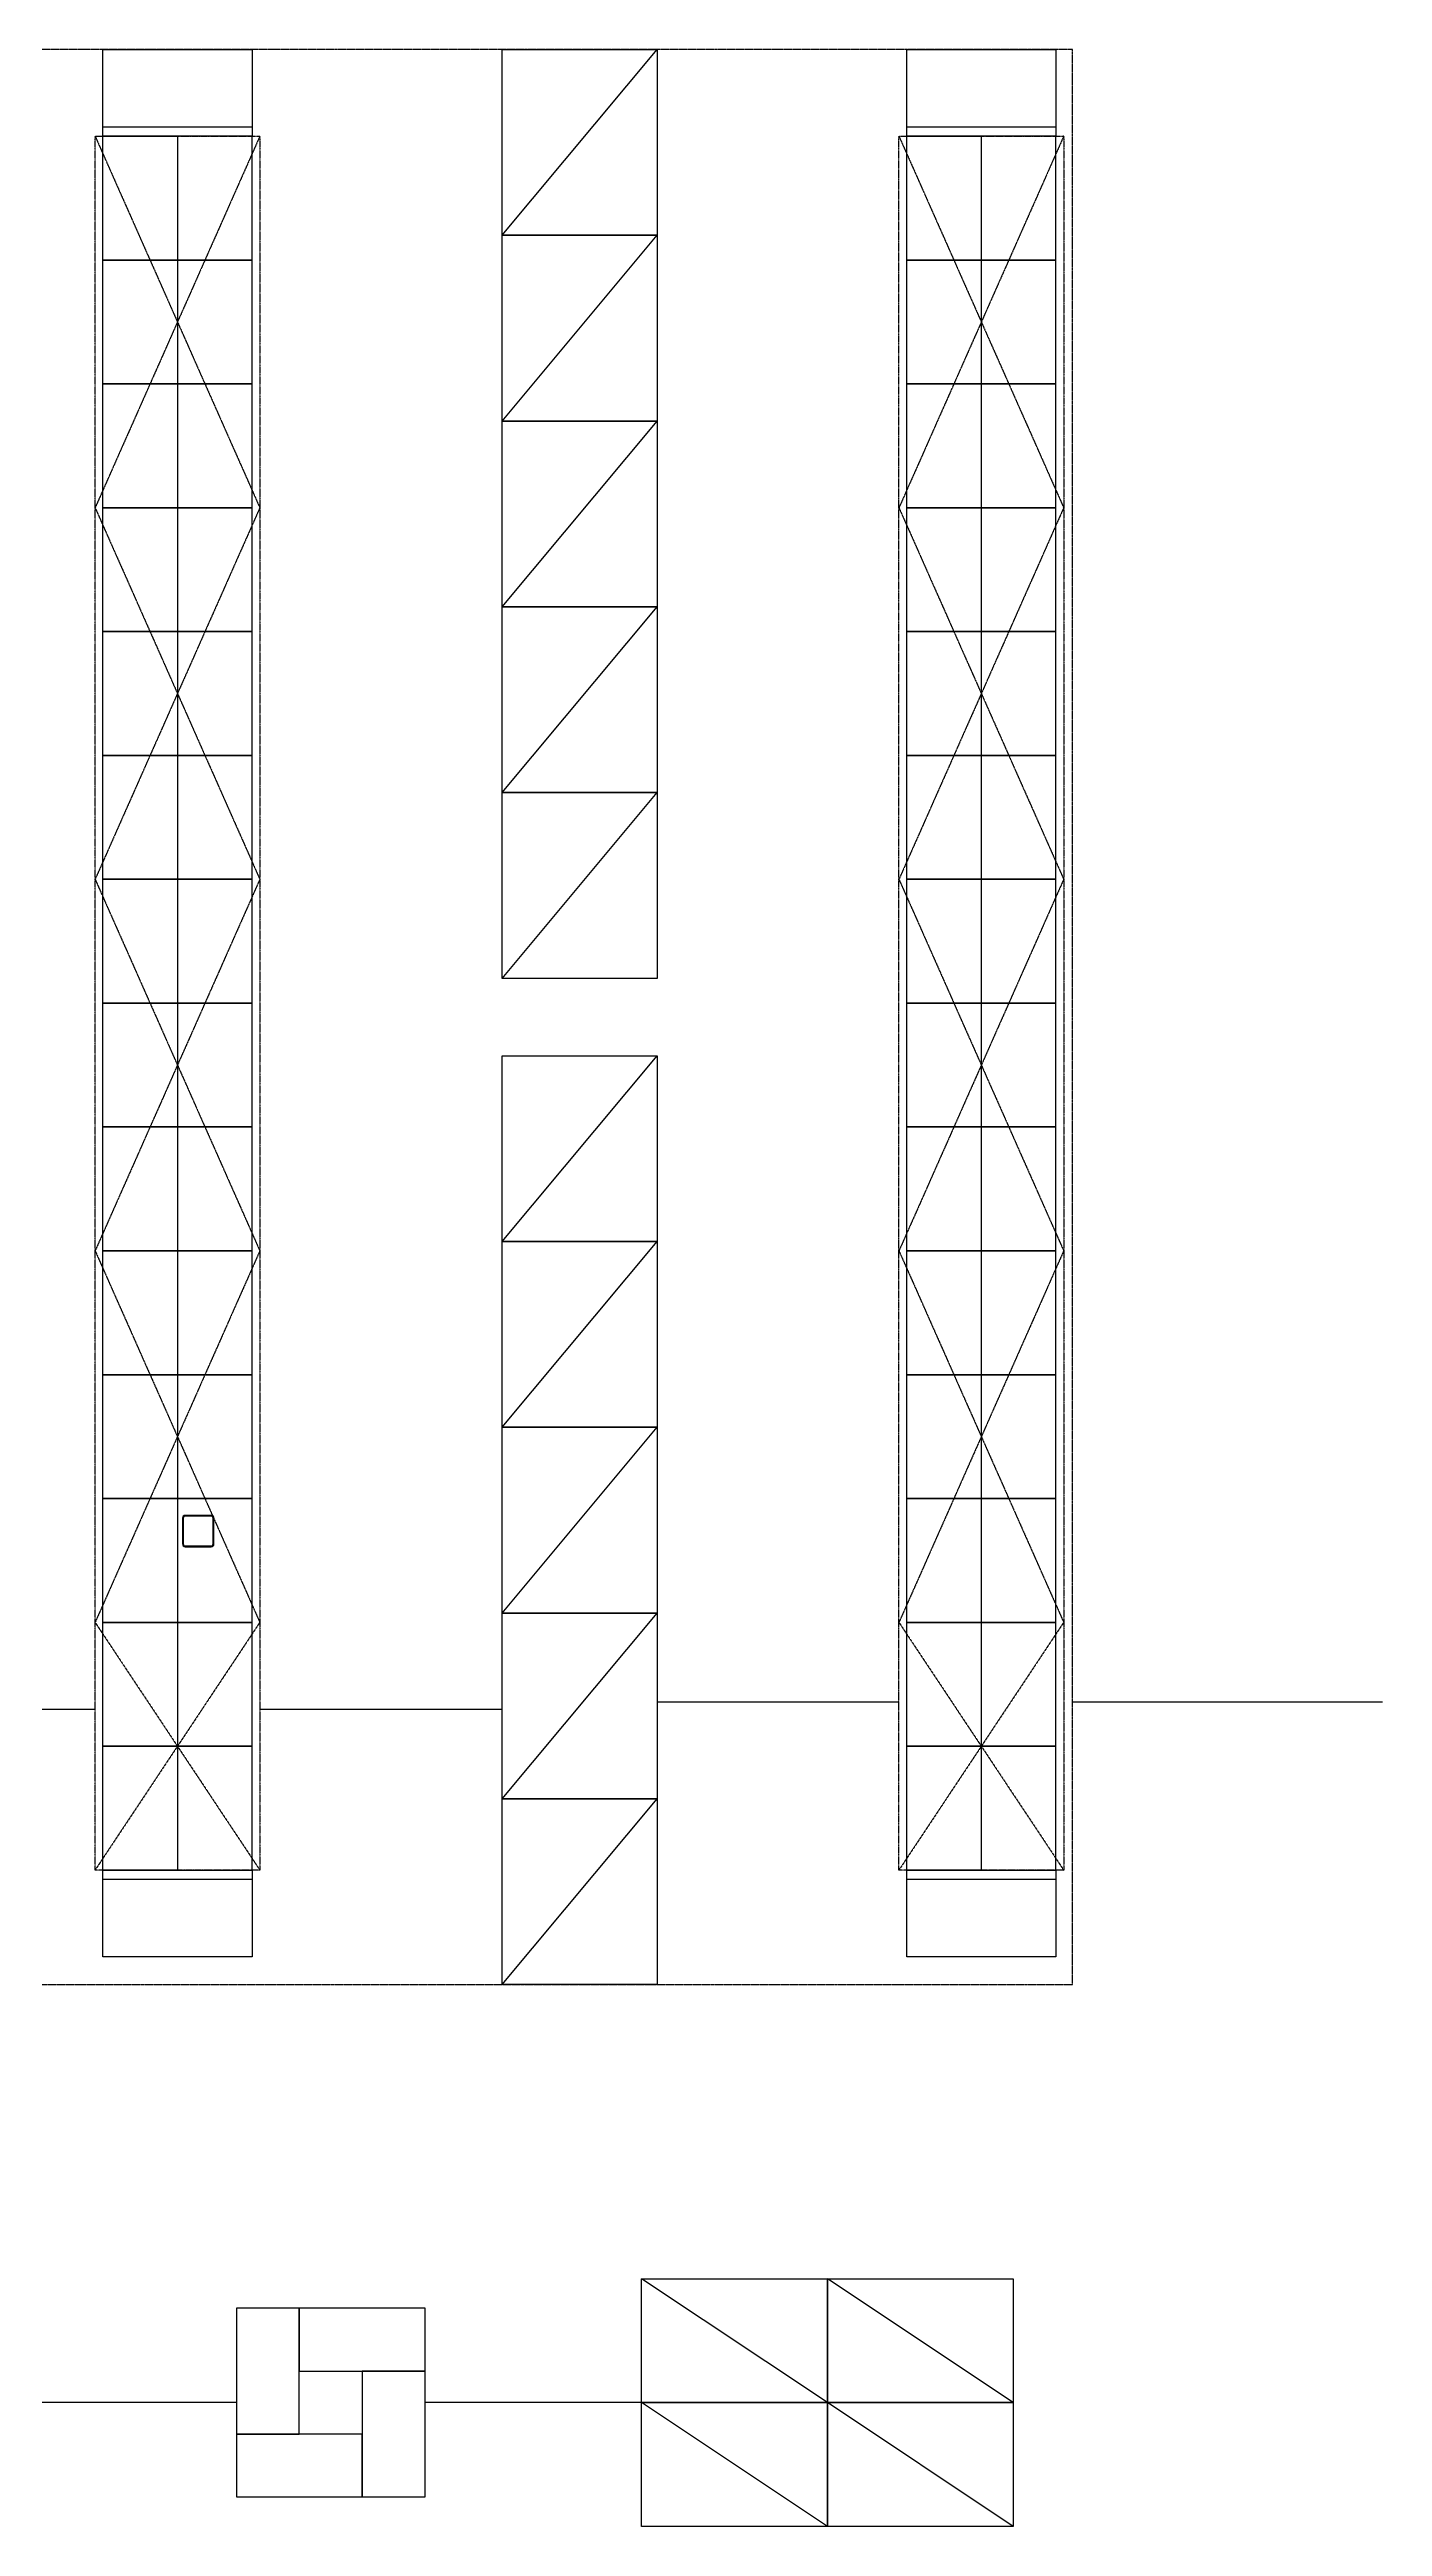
# Model space of a CAD drawing. Header units: millimetres. Extents: x -155 to 94595, y -3153 to 63413.
# Drawn here: x 36135 to 44744, y 13917 to 29917 of the extents above; entities that cross this region are included whole.
import ezdxf

# ---------------------------------------------------------------- set-up
doc = ezdxf.new("R2010")
doc.units = ezdxf.units.MM
doc.linetypes.add('REFERENCIA CAMPECHE$0$HIDDEN', pattern=[0.375, 0.25, -0.125])
doc.linetypes.add('TRATTEGGIATA2', pattern=[0.375, 0.25, -0.125])
for name, color, linetype in [('2', 193, 'Continuous'), ('5', 1, 'TRATTEGGIATA2'), ('6', 253, 'Continuous'), ('int', 185, 'Continuous'), ('wall', 5, 'Continuous')]:
    doc.layers.add(name, color=color, linetype=linetype)
doc.styles.add('REFERENCIA CAMPECHE$0$LETRITAS', font='ROMAN1.shx', dxfattribs={"width": 1.2, "height": 0.225})
doc.dimstyles.new('arch', dxfattribs={"dimtxt": 0.18, "dimasz": 0.18, "dimexe": 0.18, "dimexo": 0.0625, "dimgap": 0.09, "dimtad": 0, "dimtih": 1, "dimtoh": 1, "dimdec": 4, "dimzin": 0, "dimdsep": 46, "dimtxsty": 'Standard', "dimblk": 'OBLIQUE', "dimcen": 0.09, "dimclrt": 256, "dimadec": 0, "dimazin": 0, "dimtfac": 1, "dimtdec": 4, "dimtofl": 0, "dimtmove": 0, "dimatfit": 3, "dimldrblk": 'OBLIQUE', "dimfxl": 1, "dimtolj": 1, "dimtzin": 0, "dimarcsym": 0})

# ---------------------------------------------------------------- blocks, each defined once
blk = doc.blocks.new('_Oblique')
at = {"color": 0, "linetype": 'ByBlock', "lineweight": -2}
blk.add_line((-0.5, -0.5), (0.5, 0.5), dxfattribs=at)
blk = doc.blocks.new('*D185')
at = {"layer": '6', "color": 0, "lineweight": -2}
blk.add_line((44744, 19242), (42743, 19242), dxfattribs=at)
at = {"layer": 'Defpoints', "color": 0}
for p in [(42743, 19242), (42743, 19242), (44744, 19242)]:
    blk.add_point(p, dxfattribs=at)
at = {"layer": '6', "color": 0, "lineweight": -2, "xscale": 0.3, "yscale": 0.3, "zscale": 0.3, "rotation": 180}
blk.add_blockref('_Oblique', (42743, 19242), dxfattribs=at)
at = {"layer": '6', "color": 0, "lineweight": -2, "xscale": 0.3, "yscale": 0.3, "zscale": 0.3}
blk.add_blockref('_Oblique', (44744, 19242), dxfattribs=at)
at = {"layer": '6', "insert": (43743, 19242), "char_height": 0.225, "attachment_point": 5, "style": 'REFERENCIA CAMPECHE$0$LETRITAS'}
blk.add_mtext('\\A1;2000.80', dxfattribs=at)
blk = doc.blocks.new('*D207')
at = {"layer": '6', "color": 0, "lineweight": -2}
blk.add_line((37341, 14717), (35946, 14717), dxfattribs=at)
at = {"layer": 'Defpoints', "color": 0}
for p in [(35946, 14717), (35946, 14717), (37341, 14717)]:
    blk.add_point(p, dxfattribs=at)
at = {"layer": '6', "color": 0, "lineweight": -2, "xscale": 0.3, "yscale": 0.3, "zscale": 0.3, "rotation": 180}
blk.add_blockref('_Oblique', (35946, 14717), dxfattribs=at)
at = {"layer": '6', "color": 0, "lineweight": -2, "xscale": 0.3, "yscale": 0.3, "zscale": 0.3}
blk.add_blockref('_Oblique', (37341, 14717), dxfattribs=at)
at = {"layer": '6', "insert": (36644, 14717), "char_height": 0.225, "attachment_point": 5, "style": 'REFERENCIA CAMPECHE$0$LETRITAS'}
blk.add_mtext('\\A1;1395.40', dxfattribs=at)
blk = doc.blocks.new('*D208')
at = {"layer": '6', "color": 0, "lineweight": -2}
blk.add_line((39959, 14717), (38561, 14717), dxfattribs=at)
at = {"layer": 'Defpoints', "color": 0}
for p in [(38561, 14717), (38561, 14717), (39959, 14717)]:
    blk.add_point(p, dxfattribs=at)
at = {"layer": '6', "color": 0, "lineweight": -2, "xscale": 0.3, "yscale": 0.3, "zscale": 0.3, "rotation": 180}
blk.add_blockref('_Oblique', (38561, 14717), dxfattribs=at)
at = {"layer": '6', "color": 0, "lineweight": -2, "xscale": 0.3, "yscale": 0.3, "zscale": 0.3}
blk.add_blockref('_Oblique', (39959, 14717), dxfattribs=at)
at = {"layer": '6', "insert": (39260, 14717), "char_height": 0.225, "attachment_point": 5, "style": 'REFERENCIA CAMPECHE$0$LETRITAS'}
blk.add_mtext('\\A1;1398.31', dxfattribs=at)
blk = doc.blocks.new('*D241')
at = {"layer": '6', "color": 0, "lineweight": -2}
blk.add_line((36429, 19195), (34777, 19195), dxfattribs=at)
at = {"layer": 'Defpoints', "color": 0}
for p in [(34777, 19195), (34777, 19195), (36429, 19195)]:
    blk.add_point(p, dxfattribs=at)
at = {"layer": '6', "color": 0, "lineweight": -2, "xscale": 0.3, "yscale": 0.3, "zscale": 0.3, "rotation": 180}
blk.add_blockref('_Oblique', (34777, 19195), dxfattribs=at)
at = {"layer": '6', "color": 0, "lineweight": -2, "xscale": 0.3, "yscale": 0.3, "zscale": 0.3}
blk.add_blockref('_Oblique', (36429, 19195), dxfattribs=at)
at = {"layer": '6', "insert": (35603, 19196), "char_height": 0.225, "attachment_point": 5, "style": 'REFERENCIA CAMPECHE$0$LETRITAS'}
blk.add_mtext('\\A1;1652.00', dxfattribs=at)
blk = doc.blocks.new('*D242')
at = {"layer": '6', "color": 0, "lineweight": -2}
blk.add_line((39059, 19195), (37493, 19195), dxfattribs=at)
at = {"layer": 'Defpoints', "color": 0}
for p in [(37493, 19282), (39059, 19282), (37493, 19195)]:
    blk.add_point(p, dxfattribs=at)
at = {"layer": '6', "color": 0, "lineweight": -2, "xscale": 0.3, "yscale": 0.3, "zscale": 0.3, "rotation": 180}
blk.add_blockref('_Oblique', (37493, 19195), dxfattribs=at)
at = {"layer": '6', "color": 0, "lineweight": -2, "xscale": 0.3, "yscale": 0.3, "zscale": 0.3}
blk.add_blockref('_Oblique', (39059, 19195), dxfattribs=at)
at = {"layer": '6', "insert": (38276, 19196), "char_height": 0.225, "attachment_point": 5, "style": 'REFERENCIA CAMPECHE$0$LETRITAS'}
blk.add_mtext('\\A1;1566.00', dxfattribs=at)
blk = doc.blocks.new('*D243')
at = {"layer": '6', "color": 0, "lineweight": -2}
blk.add_line((41621, 19242), (40059, 19242), dxfattribs=at)
at = {"layer": 'Defpoints', "color": 0}
for p in [(40059, 19242), (40059, 19222), (41621, 19242)]:
    blk.add_point(p, dxfattribs=at)
at = {"layer": '6', "color": 0, "lineweight": -2, "xscale": 0.3, "yscale": 0.3, "zscale": 0.3, "rotation": 180}
blk.add_blockref('_Oblique', (40059, 19242), dxfattribs=at)
at = {"layer": '6', "color": 0, "lineweight": -2, "xscale": 0.3, "yscale": 0.3, "zscale": 0.3}
blk.add_blockref('_Oblique', (41621, 19242), dxfattribs=at)
at = {"layer": '6', "insert": (40840, 19242), "char_height": 0.225, "attachment_point": 5, "style": 'REFERENCIA CAMPECHE$0$LETRITAS'}
blk.add_mtext('\\A1;1562.00', dxfattribs=at)

msp = doc.modelspace()

# ---------------------------------------------------------------- linework, layer by layer
at = {"layer": '2'}
for p, q in [((36478.882, 29916.99), (37442.882, 29916.99)), ((36478.882, 29356.99), (36478.882, 29916.99)), ((37442.882, 29916.99), (37442.882, 29356.99)), ((39058.882, 28716.99), (39058.882, 29916.99)), ((39058.882, 29916.99), (40058.882, 29916.99)), ((39058.882, 28716.99), (40058.882, 29916.99)), ((40058.882, 29916.99), (40058.882, 28716.99)), ((41670.882, 29916.99), (42634.882, 29916.99)), ((41670.882, 29356.99), (41670.882, 29916.99)), ((42634.882, 29916.99), (42634.882, 29356.99)), ((36478.882, 29416.99), (37442.882, 29416.99)), ((37442.882, 29356.99), (36478.882, 29356.99)), ((36478.882, 28556.99), (36478.882, 29356.99)), ((36478.882, 29356.99), (36960.882, 29356.99)), ((36960.882, 29356.99), (36960.882, 28556.99)), ((37442.882, 29356.99), (36960.882, 29356.99)), ((36960.882, 29356.99), (36960.882, 28556.99)), ((37442.882, 28556.99), (37442.882, 29356.99)), ((41670.882, 29416.99), (42634.882, 29416.99)), ((42634.882, 29356.99), (41670.882, 29356.99)), ((41670.882, 28556.99), (41670.882, 29356.99)), ((41670.882, 29356.99), (42152.882, 29356.99)), ((42152.882, 29356.99), (42152.882, 28556.99)), ((42634.882, 29356.99), (42152.882, 29356.99)), ((42152.882, 29356.99), (42152.882, 28556.99)), ((42634.882, 28556.99), (42634.882, 29356.99)), ((40058.882, 28716.99), (39058.882, 28716.99)), ((39058.882, 27516.99), (39058.882, 28716.99)), ((39058.882, 28716.99), (40058.882, 28716.99)), ((39058.882, 27516.99), (40058.882, 28716.99)), ((40058.882, 28716.99), (40058.882, 27516.99)), ((36478.882, 27756.99), (36478.882, 28556.99)), ((36478.882, 28556.99), (36960.882, 28556.99)), ((36960.882, 28556.99), (36478.882, 28556.99)), ((36960.882, 28556.99), (36960.882, 27756.99)), ((37442.882, 28556.99), (36960.882, 28556.99)), ((36960.882, 28556.99), (36960.882, 27756.99)), ((36960.882, 28556.99), (37442.882, 28556.99)), ((37442.882, 27756.99), (37442.882, 28556.99)), ((41670.882, 27756.99), (41670.882, 28556.99)), ((41670.882, 28556.99), (42152.882, 28556.99)), ((42152.882, 28556.99), (41670.882, 28556.99)), ((42152.882, 28556.99), (42152.882, 27756.99)), ((42634.882, 28556.99), (42152.882, 28556.99)), ((42152.882, 28556.99), (42152.882, 27756.99)), ((42152.882, 28556.99), (42634.882, 28556.99)), ((42634.882, 27756.99), (42634.882, 28556.99)), ((36960.882, 27756.99), (36478.882, 27756.99)), ((36478.882, 26956.99), (36478.882, 27756.99)), ((36478.882, 27756.99), (36960.882, 27756.99)), ((36960.882, 27756.99), (37442.882, 27756.99)), ((36960.882, 27756.99), (36960.882, 26956.99)), ((37442.882, 27756.99), (36960.882, 27756.99)), ((36960.882, 27756.99), (36960.882, 26956.99)), ((37442.882, 26956.99), (37442.882, 27756.99)), ((42152.882, 27756.99), (41670.882, 27756.99)), ((41670.882, 26956.99), (41670.882, 27756.99)), ((41670.882, 27756.99), (42152.882, 27756.99)), ((42152.882, 27756.99), (42634.882, 27756.99)), ((42152.882, 27756.99), (42152.882, 26956.99)), ((42634.882, 27756.99), (42152.882, 27756.99)), ((42152.882, 27756.99), (42152.882, 26956.99)), ((42634.882, 26956.99), (42634.882, 27756.99)), ((40058.882, 27516.99), (39058.882, 27516.99)), ((39058.882, 26316.99), (39058.882, 27516.99)), ((39058.882, 27516.99), (40058.882, 27516.99)), ((39058.882, 26316.99), (40058.882, 27516.99)), ((40058.882, 27516.99), (40058.882, 26316.99)), ((36960.882, 26956.99), (36478.882, 26956.99)), ((36478.882, 26156.99), (36478.882, 26956.99)), ((36478.882, 26956.99), (36960.882, 26956.99)), ((36960.882, 26956.99), (37442.882, 26956.99)), ((36960.882, 26956.99), (36960.882, 26156.99)), ((37442.882, 26956.99), (36960.882, 26956.99)), ((36960.882, 26956.99), (36960.882, 26156.99)), ((37442.882, 26156.99), (37442.882, 26956.99)), ((42152.882, 26956.99), (41670.882, 26956.99)), ((41670.882, 26156.99), (41670.882, 26956.99)), ((41670.882, 26956.99), (42152.882, 26956.99)), ((42152.882, 26956.99), (42634.882, 26956.99)), ((42152.882, 26956.99), (42152.882, 26156.99)), ((42634.882, 26956.99), (42152.882, 26956.99)), ((42152.882, 26956.99), (42152.882, 26156.99)), ((42634.882, 26156.99), (42634.882, 26956.99)), ((39058.882, 25116.99), (39058.882, 26316.99)), ((39058.882, 26316.99), (40058.882, 26316.99)), ((39058.882, 25116.99), (40058.882, 26316.99)), ((40058.882, 26316.99), (39058.882, 26316.99)), ((40058.882, 26316.99), (40058.882, 25116.99)), ((36960.882, 26156.99), (36478.882, 26156.99)), ((36478.882, 25356.99), (36478.882, 26156.99)), ((36478.882, 26156.99), (36960.882, 26156.99)), ((36960.882, 26156.99), (37442.882, 26156.99)), ((36960.882, 26156.99), (36960.882, 25356.99)), ((37442.882, 26156.99), (36960.882, 26156.99)), ((36960.882, 26156.99), (36960.882, 25356.99)), ((37442.882, 25356.99), (37442.882, 26156.99)), ((42152.882, 26156.99), (41670.882, 26156.99)), ((41670.882, 25356.99), (41670.882, 26156.99)), ((41670.882, 26156.99), (42152.882, 26156.99)), ((42152.882, 26156.99), (42634.882, 26156.99)), ((42152.882, 26156.99), (42152.882, 25356.99)), ((42634.882, 26156.99), (42152.882, 26156.99)), ((42152.882, 26156.99), (42152.882, 25356.99)), ((42634.882, 25356.99), (42634.882, 26156.99)), ((36960.882, 25356.99), (36478.882, 25356.99)), ((36478.882, 24556.99), (36478.882, 25356.99)), ((36478.882, 25356.99), (36960.882, 25356.99)), ((36960.882, 25356.99), (37442.882, 25356.99)), ((36960.882, 25356.99), (36960.882, 24556.99)), ((37442.882, 25356.99), (36960.882, 25356.99)), ((36960.882, 25356.99), (36960.882, 24556.99)), ((37442.882, 24556.99), (37442.882, 25356.99)), ((42152.882, 25356.99), (41670.882, 25356.99)), ((41670.882, 24556.99), (41670.882, 25356.99)), ((41670.882, 25356.99), (42152.882, 25356.99)), ((42152.882, 25356.99), (42634.882, 25356.99)), ((42152.882, 25356.99), (42152.882, 24556.99)), ((42634.882, 25356.99), (42152.882, 25356.99)), ((42152.882, 25356.99), (42152.882, 24556.99)), ((42634.882, 24556.99), (42634.882, 25356.99)), ((39058.882, 23916.99), (39058.882, 25116.99)), ((39058.882, 25116.99), (40058.882, 25116.99)), ((39058.882, 23916.99), (40058.882, 25116.99)), ((40058.882, 25116.99), (39058.882, 25116.99)), ((40058.882, 25116.99), (40058.882, 23916.99)), ((36960.882, 24556.99), (36478.882, 24556.99)), ((36478.882, 23756.99), (36478.882, 24556.99)), ((36478.882, 24556.99), (36960.882, 24556.99)), ((36960.882, 24556.99), (37442.882, 24556.99)), ((36960.882, 24556.99), (36960.882, 23756.99)), ((37442.882, 24556.99), (36960.882, 24556.99)), ((36960.882, 24556.99), (36960.882, 23756.99)), ((37442.882, 23756.99), (37442.882, 24556.99)), ((42152.882, 24556.99), (41670.882, 24556.99)), ((41670.882, 23756.99), (41670.882, 24556.99)), ((41670.882, 24556.99), (42152.882, 24556.99)), ((42152.882, 24556.99), (42634.882, 24556.99)), ((42152.882, 24556.99), (42152.882, 23756.99)), ((42634.882, 24556.99), (42152.882, 24556.99)), ((42152.882, 24556.99), (42152.882, 23756.99)), ((42634.882, 23756.99), (42634.882, 24556.99)), ((40058.882, 23916.99), (39058.882, 23916.99)), ((36960.882, 23756.99), (36478.882, 23756.99)), ((36478.882, 22956.99), (36478.882, 23756.99)), ((36478.882, 23756.99), (36960.882, 23756.99)), ((36960.882, 23756.99), (37442.882, 23756.99)), ((36960.882, 23756.99), (36960.882, 22956.99)), ((37442.882, 23756.99), (36960.882, 23756.99)), ((36960.882, 23756.99), (36960.882, 22956.99)), ((37442.882, 22956.99), (37442.882, 23756.99)), ((42152.882, 23756.99), (41670.882, 23756.99)), ((41670.882, 22956.99), (41670.882, 23756.99)), ((41670.882, 23756.99), (42152.882, 23756.99)), ((42152.882, 23756.99), (42634.882, 23756.99)), ((42152.882, 23756.99), (42152.882, 22956.99)), ((42634.882, 23756.99), (42152.882, 23756.99)), ((42152.882, 23756.99), (42152.882, 22956.99)), ((42634.882, 22956.99), (42634.882, 23756.99)), ((39058.882, 22216.99), (39058.882, 23416.99)), ((39058.882, 23416.99), (40058.882, 23416.99)), ((39058.882, 22216.99), (40058.882, 23416.99)), ((40058.882, 23416.99), (40058.882, 22216.99)), ((36960.882, 22956.99), (36478.882, 22956.99)), ((36478.882, 22156.99), (36478.882, 22956.99)), ((36478.882, 22956.99), (36960.882, 22956.99)), ((36960.882, 22956.99), (37442.882, 22956.99)), ((36960.882, 22956.99), (36960.882, 22156.99)), ((37442.882, 22956.99), (36960.882, 22956.99)), ((36960.882, 22956.99), (36960.882, 22156.99)), ((37442.882, 22156.99), (37442.882, 22956.99)), ((42152.882, 22956.99), (41670.882, 22956.99)), ((41670.882, 22156.99), (41670.882, 22956.99)), ((41670.882, 22956.99), (42152.882, 22956.99)), ((42152.882, 22956.99), (42634.882, 22956.99)), ((42152.882, 22956.99), (42152.882, 22156.99)), ((42634.882, 22956.99), (42152.882, 22956.99)), ((42152.882, 22956.99), (42152.882, 22156.99)), ((42634.882, 22156.99), (42634.882, 22956.99)), ((36960.882, 22156.99), (36478.882, 22156.99)), ((36478.882, 21356.99), (36478.882, 22156.99)), ((36478.882, 22156.99), (36960.882, 22156.99)), ((36960.882, 22156.99), (37442.882, 22156.99)), ((36960.882, 22156.99), (36960.882, 21356.99)), ((37442.882, 22156.99), (36960.882, 22156.99)), ((36960.882, 22156.99), (36960.882, 21356.99)), ((37442.882, 21356.99), (37442.882, 22156.99)), ((40058.882, 22216.99), (39058.882, 22216.99)), ((39058.882, 21016.99), (39058.882, 22216.99)), ((39058.882, 22216.99), (40058.882, 22216.99)), ((39058.882, 21016.99), (40058.882, 22216.99)), ((40058.882, 22216.99), (40058.882, 21016.99)), ((42152.882, 22156.99), (41670.882, 22156.99)), ((41670.882, 21356.99), (41670.882, 22156.99)), ((41670.882, 22156.99), (42152.882, 22156.99)), ((42152.882, 22156.99), (42634.882, 22156.99)), ((42152.882, 22156.99), (42152.882, 21356.99)), ((42634.882, 22156.99), (42152.882, 22156.99)), ((42152.882, 22156.99), (42152.882, 21356.99)), ((42634.882, 21356.99), (42634.882, 22156.99)), ((36478.882, 20556.99), (36478.882, 21356.99)), ((36478.882, 21356.99), (36960.882, 21356.99)), ((36960.882, 21356.99), (36478.882, 21356.99)), ((36960.882, 21356.99), (36960.882, 20556.99)), ((37442.882, 21356.99), (36960.882, 21356.99)), ((36960.882, 21356.99), (36960.882, 20556.99)), ((36960.882, 21356.99), (37442.882, 21356.99)), ((37442.882, 20556.99), (37442.882, 21356.99)), ((41670.882, 20556.99), (41670.882, 21356.99)), ((41670.882, 21356.99), (42152.882, 21356.99)), ((42152.882, 21356.99), (41670.882, 21356.99)), ((42152.882, 21356.99), (42152.882, 20556.99)), ((42634.882, 21356.99), (42152.882, 21356.99)), ((42152.882, 21356.99), (42152.882, 20556.99)), ((42152.882, 21356.99), (42634.882, 21356.99)), ((42634.882, 20556.99), (42634.882, 21356.99)), ((40058.882, 21016.99), (39058.882, 21016.99)), ((39058.882, 19816.99), (39058.882, 21016.99)), ((39058.882, 21016.99), (40058.882, 21016.99)), ((39058.882, 19816.99), (40058.882, 21016.99)), ((40058.882, 21016.99), (40058.882, 19816.99)), ((36960.882, 20556.99), (36478.882, 20556.99)), ((36478.882, 19756.99), (36478.882, 20556.99)), ((36478.882, 20556.99), (36960.882, 20556.99)), ((36960.882, 20556.99), (37442.882, 20556.99)), ((36960.882, 20556.99), (36960.882, 19756.99)), ((37442.882, 20556.99), (36960.882, 20556.99)), ((36960.882, 20556.99), (36960.882, 19756.99)), ((37442.882, 19756.99), (37442.882, 20556.99)), ((42152.882, 20556.99), (41670.882, 20556.99)), ((41670.882, 19756.99), (41670.882, 20556.99)), ((41670.882, 20556.99), (42152.882, 20556.99)), ((42152.882, 20556.99), (42634.882, 20556.99)), ((42152.882, 20556.99), (42152.882, 19756.99)), ((42634.882, 20556.99), (42152.882, 20556.99)), ((42152.882, 20556.99), (42152.882, 19756.99)), ((42634.882, 19756.99), (42634.882, 20556.99)), ((36960.882, 19756.99), (36478.882, 19756.99)), ((36478.882, 18956.99), (36478.882, 19756.99)), ((36478.882, 19756.99), (36960.882, 19756.99)), ((36960.882, 19756.99), (37442.882, 19756.99)), ((36960.882, 19756.99), (36960.882, 18956.99)), ((37442.882, 19756.99), (36960.882, 19756.99)), ((36960.882, 19756.99), (36960.882, 18956.99)), ((37442.882, 18956.99), (37442.882, 19756.99)), ((40058.882, 19816.99), (39058.882, 19816.99)), ((39058.882, 18616.99), (39058.882, 19816.99)), ((39058.882, 19816.99), (40058.882, 19816.99)), ((39058.882, 18616.99), (40058.882, 19816.99)), ((40058.882, 19816.99), (40058.882, 18616.99)), ((42152.882, 19756.99), (41670.882, 19756.99)), ((41670.882, 18956.99), (41670.882, 19756.99)), ((41670.882, 19756.99), (42152.882, 19756.99)), ((42152.882, 19756.99), (42634.882, 19756.99)), ((42152.882, 19756.99), (42152.882, 18956.99)), ((42634.882, 19756.99), (42152.882, 19756.99)), ((42152.882, 19756.99), (42152.882, 18956.99)), ((42634.882, 18956.99), (42634.882, 19756.99)), ((36960.882, 18956.99), (36478.882, 18956.99)), ((36478.882, 18156.99), (36478.882, 18956.99)), ((36478.882, 18956.99), (36960.882, 18956.99)), ((36960.882, 18956.99), (37442.882, 18956.99)), ((36960.882, 18956.99), (36960.882, 18156.99)), ((37442.882, 18956.99), (36960.882, 18956.99)), ((36960.882, 18956.99), (36960.882, 18156.99)), ((37442.882, 18156.99), (37442.882, 18956.99)), ((42152.882, 18956.99), (41670.882, 18956.99)), ((41670.882, 18156.99), (41670.882, 18956.99)), ((41670.882, 18956.99), (42152.882, 18956.99)), ((42152.882, 18956.99), (42634.882, 18956.99)), ((42152.882, 18956.99), (42152.882, 18156.99)), ((42634.882, 18956.99), (42152.882, 18956.99)), ((42152.882, 18956.99), (42152.882, 18156.99)), ((42634.882, 18156.99), (42634.882, 18956.99)), ((40058.882, 18616.99), (39058.882, 18616.99)), ((39058.882, 17416.99), (39058.882, 18616.99)), ((39058.882, 18616.99), (40058.882, 18616.99)), ((39058.882, 17416.99), (40058.882, 18616.99)), ((40058.882, 18616.99), (40058.882, 17416.99)), ((36960.882, 18156.99), (36478.882, 18156.99)), ((36478.882, 17596.99), (36478.882, 18156.99)), ((36478.882, 18156.99), (37442.882, 18156.99)), ((37442.882, 18096.99), (36478.882, 18096.99)), ((36960.882, 18156.99), (37442.882, 18156.99)), ((37442.882, 18156.99), (37442.882, 17596.99)), ((42152.882, 18156.99), (41670.882, 18156.99)), ((41670.882, 17596.99), (41670.882, 18156.99)), ((41670.882, 18156.99), (42634.882, 18156.99)), ((42634.882, 18096.99), (41670.882, 18096.99)), ((42152.882, 18156.99), (42634.882, 18156.99)), ((42634.882, 18156.99), (42634.882, 17596.99)), ((37442.882, 17596.99), (36478.882, 17596.99)), ((42634.882, 17596.99), (41670.882, 17596.99)), ((40058.882, 17416.99), (39058.882, 17416.99)), ((39958.861, 14716.99), (39958.861, 15516.99)), ((39958.861, 15516.99), (41158.861, 15516.99)), ((41158.861, 14716.99), (39958.861, 15516.99)), ((41158.861, 15516.99), (41158.861, 14716.99)), ((41158.861, 14716.99), (41158.861, 15516.99)), ((41158.861, 15516.99), (42358.861, 15516.99)), ((42358.861, 14716.99), (41158.861, 15516.99)), ((42358.861, 15516.99), (42358.861, 14716.99)), ((37747.753, 15326.59), (37341.353, 15326.59)), ((37341.353, 15326.59), (37341.353, 14513.79)), ((37747.753, 15326.59), (37747.753, 14920.19)), ((38560.553, 15326.59), (37747.753, 15326.59)), ((37747.753, 14513.79), (37747.753, 15326.59)), ((38560.553, 14920.19), (38560.553, 15326.59)), ((37747.753, 14920.19), (38560.553, 14920.19)), ((38560.553, 14920.19), (38154.153, 14920.19)), ((38154.153, 14920.19), (38154.153, 14107.39)), ((38560.553, 14107.39), (38560.553, 14920.19)), ((39958.861, 13916.99), (39958.861, 14716.99)), ((39958.861, 14716.99), (41158.861, 14716.99)), ((41158.861, 13916.99), (39958.861, 14716.99)), ((41158.861, 14716.99), (39958.861, 14716.99)), ((41158.861, 14716.99), (41158.861, 13916.99)), ((41158.861, 13916.99), (41158.861, 14716.99)), ((41158.861, 14716.99), (42358.861, 14716.99)), ((42358.861, 13916.99), (41158.861, 14716.99)), ((42358.861, 14716.99), (41158.861, 14716.99)), ((42358.861, 14716.99), (42358.861, 13916.99)), ((37341.353, 14513.79), (37341.353, 14107.39)), ((38154.153, 14513.79), (37341.353, 14513.79)), ((37341.353, 14513.79), (37747.753, 14513.79)), ((38154.153, 14107.39), (38154.153, 14513.79)), ((37341.353, 14107.39), (38154.153, 14107.39)), ((38154.153, 14107.39), (38560.553, 14107.39)), ((41158.861, 13916.99), (39958.861, 13916.99)), ((42358.861, 13916.99), (41158.861, 13916.99))]:
    msp.add_line(p, q, dxfattribs=at)
at = {"layer": '5', "ltscale": 2.5}
msp.add_lwpolyline([(42742.882, 29916.99), (11685.727, 29916.99), (11685.727, 17416.99), (42742.882, 17416.99)], close=True, dxfattribs=at)
at = {"layer": 'int', "linetype": 'REFERENCIA CAMPECHE$0$HIDDEN'}
for p, q in [((36428.882, 29356.99), (37492.882, 26956.99)), ((37492.882, 29356.99), (36428.882, 26956.99)), ((36428.882, 18156.99), (36428.882, 29356.99)), ((36428.882, 29356.99), (37492.882, 29356.99)), ((37492.882, 29356.99), (37492.882, 18156.99)), ((41620.882, 29356.99), (42684.882, 26956.99)), ((42684.882, 29356.99), (41620.882, 26956.99)), ((41620.882, 18156.99), (41620.882, 29356.99)), ((41620.882, 29356.99), (42684.882, 29356.99)), ((42684.882, 29356.99), (42684.882, 18156.99)), ((37492.882, 26956.99), (36428.882, 24556.99)), ((36428.882, 26956.99), (37492.882, 24556.99)), ((42684.882, 26956.99), (41620.882, 24556.99)), ((41620.882, 26956.99), (42684.882, 24556.99)), ((36428.882, 24556.99), (37492.882, 22156.99)), ((37492.882, 24556.99), (36428.882, 22156.99)), ((41620.882, 24556.99), (42684.882, 22156.99)), ((42684.882, 24556.99), (41620.882, 22156.99)), ((37492.882, 22156.99), (36428.882, 19756.99)), ((36428.882, 22156.99), (37492.882, 19756.99)), ((42684.882, 22156.99), (41620.882, 19756.99)), ((41620.882, 22156.99), (42684.882, 19756.99)), ((36428.882, 19756.99), (36428.882, 19756.99)), ((36428.882, 19756.99), (37492.882, 18156.99)), ((37492.882, 19756.99), (36428.882, 18156.99)), ((37492.882, 19756.99), (37492.882, 19756.99)), ((41620.882, 19756.99), (41620.882, 19756.99)), ((41620.882, 19756.99), (42684.882, 18156.99)), ((42684.882, 19756.99), (41620.882, 18156.99)), ((42684.882, 19756.99), (42684.882, 19756.99)), ((37492.882, 18156.99), (36428.882, 18156.99)), ((42684.882, 18156.99), (41620.882, 18156.99))]:
    msp.add_line(p, q, dxfattribs=at)
at = {"layer": 'wall'}
for points in [[(37011.677, 20448.489, 0.414213562), (36993.36, 20430.172), (36993.36, 20263.807, 0.414213562), (37011.677, 20245.489), (37178.042, 20245.489, 0.414213562), (37196.36, 20263.807), (37196.36, 20430.172, 0.414213562), (37178.042, 20448.489)], [(37011.677, 20443.489, 0.414213562), (36998.36, 20430.172), (36998.36, 20263.807, 0.414213562), (37011.677, 20250.489), (37178.042, 20250.489, 0.414213562), (37191.36, 20263.807), (37191.36, 20430.172, 0.414213562), (37178.042, 20443.489)]]:
    msp.add_lwpolyline(points, format="xyb", close=True, dxfattribs=at)

# ---------------------------------------------------------------- dimensions: what is measured, and where the dimension line sits
at = {"layer": '6'}
for base, p1, p2, picture, middle in [((37492.882, 19195.293), (39058.882, 19282.21), (37492.882, 19282.21), '*D242', (38275.882, 19195.542)), ((40058.882, 19242.21), (41620.882, 19242.467), (40058.882, 19222.21), '*D243', (40839.882, 19242.459)), ((42742.882, 19242.21), (44743.682, 19242.21), (42742.882, 19242.21), '*D185', (43743.282, 19242.459)), ((34776.882, 19195.293), (36428.882, 19195.293), (34776.882, 19195.293), '*D241', (35602.882, 19195.542)), ((35945.953, 14716.99), (37341.353, 14716.99), (35945.953, 14716.99), '*D207', (36643.653, 14717.239)), ((38560.553, 14716.99), (39958.861, 14716.99), (38560.553, 14716.99), '*D208', (39259.707, 14717.239))]:
    dim = msp.add_linear_dim(base=base, p1=p1, p2=p2, angle=180, dimstyle='arch', override={"dimtxt": 0.225, "dimasz": 0.3, "dimexe": 0.09, "dimexo": 0.495, "dimgap": 0.036, "dimtih": 0, "dimtoh": 0, "dimdec": 2, "dimtxsty": 'REFERENCIA CAMPECHE$0$LETRITAS', "dimcen": 0.15, "dimse1": 1, "dimse2": 1, "dimadec": 2, "dimtofl": 1, "dimtvp": 1.11}, dxfattribs=at)
    dim.commit()
    dim.dimension.update_dxf_attribs({"geometry": picture, "text_midpoint": middle})

doc.saveas('drawing.dxf')
